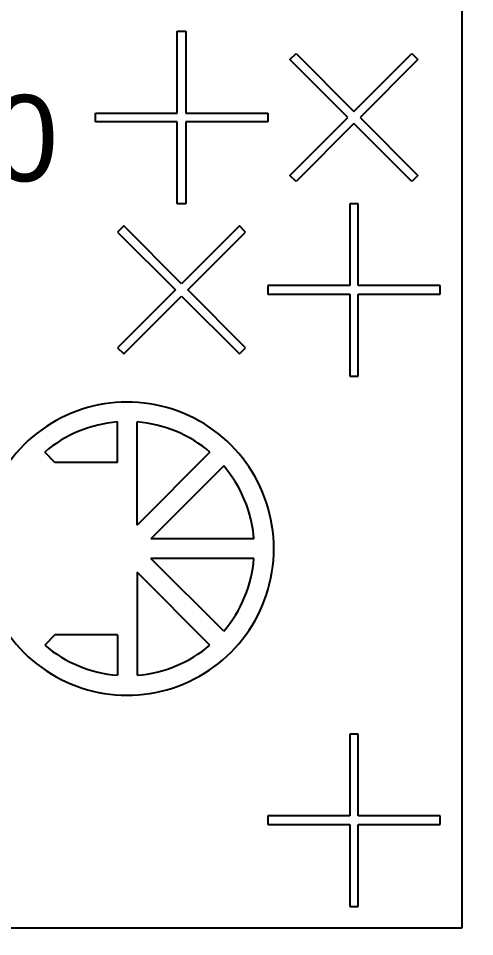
# Model space of a CAD drawing. Header units: inches. Extents: x -271009 to 5700, y -37000 to 38138.
# Drawn here: x -138826 to -136140, y -17255 to -11850 of the extents above; entities that cross this region are included whole.
import ezdxf

# ---------------------------------------------------------------- set-up
doc = ezdxf.new("R2010")
doc.units = ezdxf.units.IN
doc.header["$MEASUREMENT"] = 0
doc.styles.get("Standard").update_dxf_attribs({"font": 'arial.ttf'})

msp = doc.modelspace()

# ---------------------------------------------------------------- linework, layer by layer
for p, q in [((-137890.5, -12408.4), (-137890.5, -11926.2)), ((-137890.5, -11926.2), (-137839.7, -11926.2)), ((-137839.7, -11926.2), (-137839.7, -12408.4)), ((-137226.9, -12092.8), (-137191, -12057)), ((-136886, -12433.7), (-137226.9, -12092.8)), ((-137191, -12057), (-136850.1, -12397.9)), ((-136850.1, -12397.9), (-136509.2, -12057)), ((-136473.3, -12092.8), (-136814.2, -12433.7)), ((-136509.2, -12057), (-136473.3, -12092.8)), ((-138372.6, -12459.1), (-138372.6, -12408.4)), ((-138372.6, -12408.4), (-137890.5, -12408.4)), ((-137839.7, -12408.4), (-137357.6, -12408.4)), ((-137357.6, -12408.4), (-137357.6, -12459.1)), ((-137890.5, -12459.1), (-138372.6, -12459.1)), ((-137890.5, -12941.2), (-137890.5, -12459.1)), ((-137357.6, -12459.1), (-137839.7, -12459.1)), ((-137839.7, -12459.1), (-137839.7, -12941.2)), ((-137226.9, -12774.7), (-136886, -12433.7)), ((-136850.1, -12469.6), (-137191, -12810.5)), ((-136509.2, -12810.5), (-136850.1, -12469.6)), ((-136814.2, -12433.7), (-136473.3, -12774.7)), ((-137191, -12810.5), (-137226.9, -12774.7)), ((-136491.3, -12792.6), (-136509.2, -12810.5)), ((-136473.3, -12774.7), (-136491.3, -12792.6)), ((-137839.7, -12941.2), (-137890.5, -12941.2)), ((-136824.8, -12941.2), (-136875.5, -12941.2)), ((-136875.5, -12941.2), (-136875.5, -13423.4)), ((-136824.8, -13423.4), (-136824.8, -12941.2)), ((-138206, -13072), (-138241.9, -13107.8)), ((-137865.1, -13412.9), (-138206, -13072)), ((-137524.2, -13072), (-137865.1, -13412.9)), ((-137488.3, -13107.8), (-137524.2, -13072)), ((-138241.9, -13107.8), (-137901, -13448.7)), ((-137829.2, -13448.7), (-137488.3, -13107.8)), ((-137901, -13448.7), (-138241.9, -13789.7)), ((-137488.3, -13789.7), (-137829.2, -13448.7)), ((-137357.6, -13423.4), (-137357.6, -13474.1)), ((-136875.5, -13423.4), (-137357.6, -13423.4)), ((-136342.6, -13423.4), (-136824.8, -13423.4)), ((-136342.6, -13474.1), (-136342.6, -13423.4)), ((-138206, -13825.5), (-137865.1, -13484.6)), ((-137865.1, -13484.6), (-137524.2, -13825.5)), ((-137357.6, -13474.1), (-136875.5, -13474.1)), ((-136875.5, -13474.1), (-136875.5, -13956.2)), ((-136824.8, -13956.2), (-136824.8, -13474.1)), ((-136824.8, -13474.1), (-136342.6, -13474.1)), ((-138241.9, -13789.7), (-138206, -13825.5)), ((-137524.2, -13825.5), (-137488.3, -13789.7)), ((-136875.5, -13956.2), (-136824.8, -13956.2)), ((-138242.4, -14463.7), (-138242.4, -14225.7)), ((-138127.3, -14832.4), (-138127.3, -14225.7)), ((-138611, -14463.7), (-138671.3, -14403.4)), ((-137698.4, -14403.4), (-138127.3, -14832.4)), ((-138242.4, -14463.7), (-138611, -14463.7)), ((-137617, -14484.8), (-138046, -14913.7)), ((-137439.3, -14913.7), (-138046, -14913.7)), ((-137439.3, -15028.8), (-138046, -15028.8)), ((-137617, -15457.7), (-138046, -15028.8)), ((-138127.3, -15110.1), (-138127.3, -15716.8)), ((-137698.4, -15539.1), (-138127.3, -15110.1)), ((-138611, -15478.7), (-138671.3, -15539.1)), ((-138242.4, -15478.7), (-138611, -15478.7)), ((-138242.4, -15478.7), (-138242.4, -15716.8)), ((-136824.8, -16062.4), (-136875.5, -16062.4)), ((-136875.5, -16062.4), (-136875.5, -16544.5)), ((-136824.8, -16544.5), (-136824.8, -16062.4)), ((-137357.6, -16544.5), (-137357.6, -16595.2)), ((-136875.5, -16544.5), (-137357.6, -16544.5)), ((-136342.6, -16544.5), (-136824.8, -16544.5)), ((-136342.6, -16595.2), (-136342.6, -16544.5)), ((-137357.6, -16595.2), (-136875.5, -16595.2)), ((-136875.5, -16595.2), (-136875.5, -17077.4)), ((-136824.8, -17077.4), (-136824.8, -16595.2)), ((-136824.8, -16595.2), (-136342.6, -16595.2)), ((-136875.5, -17077.4), (-136824.8, -17077.4))]:
    msp.add_line(p, q)
msp.add_lwpolyline([(-137000, 35000, 6), (-113000, 35000)], format="xyb", close=True)
msp.add_lwpolyline([(-136215.8, -17204.2), (-147279.2, -17204.2), (-147279.2, -8678.2), (-136215.8, -8678.2)], close=True)
for radius, start, end in [(862.7, 216.0319, 143.9681), (747.7, 94.4117, 130.5883), (747.7, 49.4117, 85.5883), (747.7, 4.4117, 40.5883), (747.7, 319.4117, 355.5883), (747.7, 229.4117, 265.5883), (747.7, 274.4117, 310.5883)]:
    msp.add_arc((-138184.9, -14971.2), radius, start, end)

# ---------------------------------------------------------------- texts
at = {"insert": (-137221, -13662), "char_height": 507.5, "attachment_point": 9}
msp.add_mtext_dynamic_manual_height_columns('\\A1;\\pxqc;{\\fSwis721 BdOul BT|b0|i0|c0|p82;G60-U(320,60)-G60\\P820 x 9.186}', width=9047.065, gutter_width=1268.8, heights=[1564.1], dxfattribs=at)

doc.saveas('drawing.dxf')
